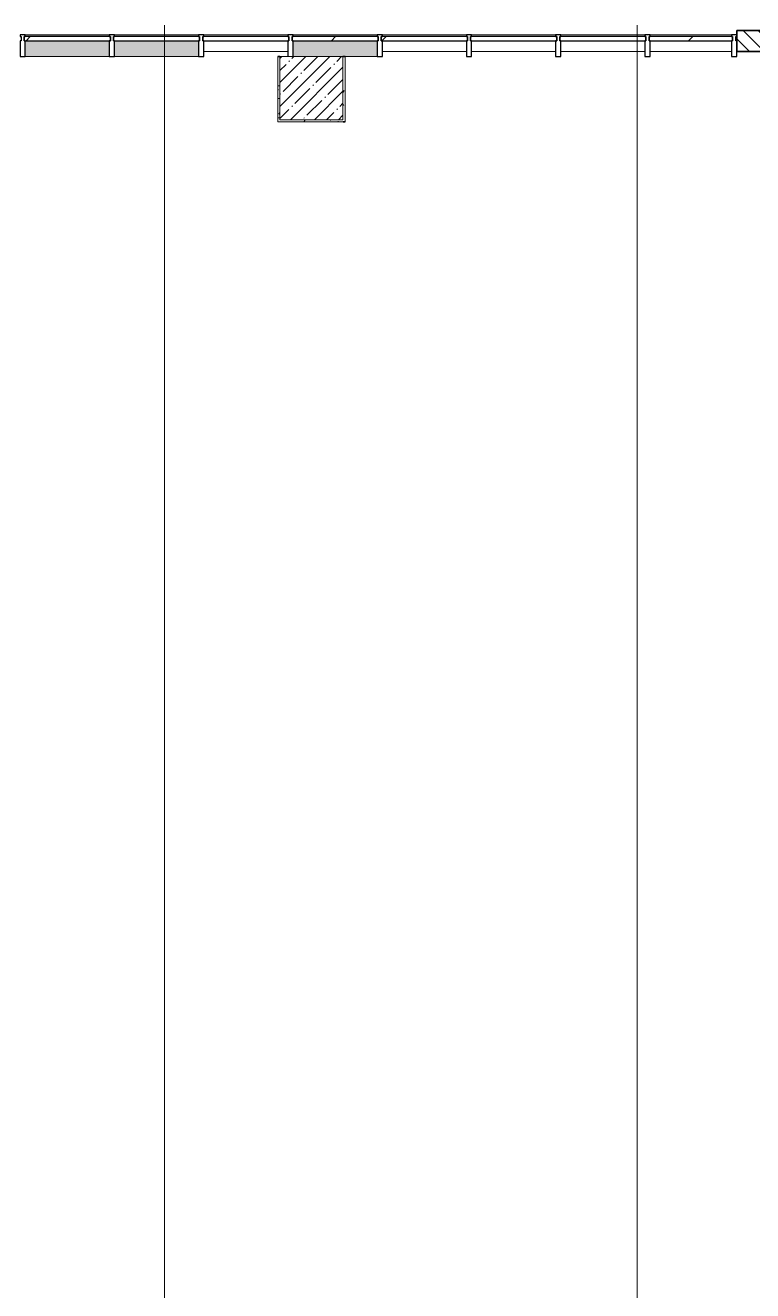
# Model space of a CAD drawing. Header units: millimetres. Extents: x 3914 to 443608, y -156176 to 78197.
# Drawn here: x 181649 to 188576, y -130620 to -118580 of the extents above; entities that cross this region are included whole.
import ezdxf

# ---------------------------------------------------------------- set-up
doc = ezdxf.new("R2010")
doc.units = ezdxf.units.MM
doc.linetypes.add('Осевая', pattern=[6350, 1270, -952.5, 3175, -952.5])
for name, color, linetype, lineweight in [('A-GLAZ-CURT', 7, 'Continuous', 9), ('A-GLAZ-CURT-1', 7, 'Continuous', 5), ('A-GLAZ-CURT-2', 7, 'Continuous', 25), ('A-GLAZ-CWMG', 7, 'Continuous', 9), ('A-GLAZ-CWMG-1', 7, 'Continuous', 25), ('A-WALL', 7, 'Continuous', 5), ('A-WALL-1', 7, 'Continuous', 35), ('I-WALL', 7, 'Continuous', 5), ('S-COLS', 7, 'Continuous', 9), ('S-COLS-1', 7, 'Continuous', 5), ('Оси', 7, 'Continuous', 9), ('Оси-2', 7, 'Осевая', 9)]:
    doc.layers.add(name, color=color, linetype=linetype, lineweight=lineweight)
doc.layers.add('A-WALL-FNSH-1', color=9, linetype='Continuous', lineweight=5, true_color=0x808080)
pattern_1 = [(0, (174964.42, -145977.62), (243.84, 60.96), [20.117, -162.763, 20.117, -162.763, -975.36]), (0, (174964.42, -145977.62), (243.84, 60.96), [-365.76, 20.117, -345.643, 20.117, -162.763, -426.72]), (0, (174964.42, -145977.62), (243.84, 60.96), [-914.4, 20.117, -101.803, 20.117, -284.683]), (120, (175055.86, -145947.14), (-174.71291, 180.69163), [20.117, -162.763, 20.117, -162.763, -975.36]), (120, (175055.86, -145947.14), (-174.71291, 180.69163), [-365.76, 20.117, -345.643, 20.117, -162.763, -426.72]), (120, (175055.86, -145947.14), (-174.71291, 180.69163), [-914.4, 20.117, -101.803, 20.117, -284.683]), (240, (175086.34, -145825.22), (-69.12709, -241.65163), [20.117, -162.763, 20.117, -162.763, -975.36]), (240, (175086.34, -145825.22), (-69.12709, -241.65163), [-365.76, 20.117, -345.643, 20.117, -162.763, -426.72]), (240, (175086.34, -145825.22), (-69.12709, -241.65163), [-914.4, 20.117, -101.803, 20.117, -284.683])]

# ---------------------------------------------------------------- blocks, each defined once
blk = doc.blocks.new('Системная панель - Стекло - 40мм-22856070-Объем проектирования 2 этажа')
at = {"layer": 'A-GLAZ-CURT-1'}
h = blk.add_hatch(dxfattribs=at)
h.set_pattern_fill('FP_59', color=256, style=0, pattern_type=2)
h.set_pattern_definition([(45, (-8985, -27090), (-565.685, 565.685), [400, -1200]), (45, (-9385, -27290), (-565.685, 565.685), [1200, -400]), (45, (-8585, -27490), (-565.685, 565.685), [400, -1200])])
h.paths.add_polyline_path([(325, -40), (410, -40), (410, 0), (-410, 0), (-410, -40), (-400, -40)])
at = {"layer": 'A-GLAZ-CURT-2'}
for p, q in [((410, 0), (-410, 0)), ((-410, 0), (-410, -40)), ((-410, -40), (410, -40)), ((410, -40), (410, 0))]:
    blk.add_line(p, q, dxfattribs=at)
blk = doc.blocks.new('Системная панель - Стекло - 40мм-V306-Объем проектирования 2 этажа')
at = {"layer": 'A-GLAZ-CURT-1'}
h = blk.add_hatch(dxfattribs=at)
h.set_pattern_fill('FP_60', color=256, style=0, pattern_type=2)
h.set_pattern_definition([(45, (-10685, -27090), (-565.685, 565.685), [400, -1200]), (45, (-11085, -27290), (-565.685, 565.685), [1200, -400]), (45, (-10285, -27490), (-565.685, 565.685), [400, -1200])])
h.paths.add_polyline_path([(410, -40), (410, 0), (-410, 0), (-410, -40), (400, -40)])
at = {"layer": 'A-GLAZ-CURT-2'}
for p, q in [((410, 0), (-410, 0)), ((-410, 0), (-410, -40)), ((-410, -40), (410, -40)), ((410, -40), (410, 0))]:
    blk.add_line(p, q, dxfattribs=at)
blk = doc.blocks.new('Системная панель - Стекло - 40мм-22856305-Объем проектирования 2 этажа')
at = {"layer": 'A-GLAZ-CURT-2'}
for p, q in [((410, 0), (-410, 0)), ((-410, 0), (-410, -40)), ((-410, -40), (410, -40)), ((410, -40), (410, 0))]:
    blk.add_line(p, q, dxfattribs=at)
blk = doc.blocks.new('Системная панель - Стекло - 40мм-V307-Объем проектирования 2 этажа')
at = {"layer": 'A-GLAZ-CURT-1'}
h = blk.add_hatch(dxfattribs=at)
h.set_pattern_fill('FP_61', color=256, style=0, pattern_type=2)
h.set_pattern_definition([(45, (-12385.26, -27090), (-565.685, 565.685), [400, -1200]), (45, (-12785.26, -27290), (-565.685, 565.685), [1200, -400]), (45, (-11985.26, -27490), (-565.685, 565.685), [400, -1200])])
h.paths.add_polyline_path([(-400, -40), (410, -40), (410, 0), (-410, 0), (-410, -40)])
at = {"layer": 'A-GLAZ-CURT-2'}
for p, q in [((410, 0), (-410, 0)), ((-410, 0), (-410, -40)), ((-410, -40), (410, -40)), ((410, -40), (410, 0))]:
    blk.add_line(p, q, dxfattribs=at)
blk = doc.blocks.new('Системная панель - Стекло - 40мм-V308-Объем проектирования 2 этажа')
at = {"layer": 'A-GLAZ-CURT-1'}
h = blk.add_hatch(dxfattribs=at)
h.set_pattern_fill('FP_62', color=256, style=0, pattern_type=2)
h.set_pattern_definition([(45, (-13222.76, -27090), (-565.685, 565.685), [400, -1200]), (45, (-13622.76, -27290), (-565.685, 565.685), [1200, -400]), (45, (-12822.76, -27490), (-565.685, 565.685), [400, -1200])])
h.paths.add_polyline_path([(-387.5, -40), (397.5, -40), (397.5, 0), (-397.5, 0), (-397.5, -40)])
at = {"layer": 'A-GLAZ-CURT-2'}
for p, q in [((397.5, 0), (-397.5, 0)), ((-397.5, 0), (-397.5, -40)), ((397.5, -40), (397.5, 0)), ((-397.5, -40), (397.5, -40))]:
    blk.add_line(p, q, dxfattribs=at)
blk = doc.blocks.new('Прямоугольный импост - Импост структурный с накладкой - 190мм-22856073-Объем проектирования 2 этажа')
at = {"layer": 'A-GLAZ-CWMG-1'}
for p, q in [((-50, 40), (-50, 190)), ((-50, 190), (0, 190)), ((0, 190), (0, 40)), ((-40, 40), (-50, 40)), ((-50, -17), (-50, 0)), ((-50, 0), (-40, 0)), ((-40, 0), (-40, 40)), ((-10, 40), (-10, 0)), ((0, 40), (-10, 40)), ((-10, 0), (0, 0)), ((0, 0), (0, -17)), ((0, -17), (-50, -17))]:
    blk.add_line(p, q, dxfattribs=at)
blk = doc.blocks.new('Прямоугольный импост - Импост структурный с накладкой - 160мм-20149070-Объем проектирования 2 этажа')
at = {"layer": 'A-GLAZ-CWMG'}
for p, q in [((8385, 27307), (9185, 27307)), ((8385, 27150), (9185, 27150))]:
    blk.add_line(p, q, dxfattribs=at)
blk = doc.blocks.new('Прямоугольный импост - Импост структурный с накладкой - 160мм-22794460-Объем проектирования 2 этажа')
at = {"layer": 'A-GLAZ-CWMG'}
for p, q in [((10935, 27307), (11285, 27307)), ((10935, 27150), (11285, 27150))]:
    blk.add_line(p, q, dxfattribs=at)
blk = doc.blocks.new('Прямоугольный импост - Импост структурный с накладкой - 160мм-22794342-Объем проектирования 2 этажа')
at = {"layer": 'A-GLAZ-CWMG'}
for p, q in [((11285, 27307), (11735, 27307)), ((11285, 27150), (11735, 27150))]:
    blk.add_line(p, q, dxfattribs=at)
blk = doc.blocks.new('Прямоугольный импост - Импост структурный с накладкой - 160мм-22794259-Объем проектирования 2 этажа')
at = {"layer": 'A-GLAZ-CWMG'}
for p, q in [((4160, 27307), (4935, 27307)), ((4160, 27150), (4935, 27150))]:
    blk.add_line(p, q, dxfattribs=at)
blk = doc.blocks.new('Прямоугольный импост - Импост структурный с накладкой - 190мм-22856065-Объем проектирования 2 этажа')
at = {"layer": 'A-GLAZ-CWMG-1'}
for p, q in [((-25, 40), (-25, 190)), ((-25, 190), (25, 190)), ((25, 190), (25, 40)), ((-15, 40), (-25, 40)), ((-25, -17), (-25, 0)), ((-25, 0), (-15, 0)), ((-15, 0), (-15, 40)), ((15, 40), (15, 0)), ((25, 40), (15, 40)), ((15, 0), (25, 0)), ((25, 0), (25, -17)), ((25, -17), (-25, -17))]:
    blk.add_line(p, q, dxfattribs=at)
blk = doc.blocks.new('Системная панель - Стекло - 40мм-V338-Объем проектирования 2 этажа')
at = {"layer": 'A-GLAZ-CURT-1'}
h = blk.add_hatch(dxfattribs=at)
h.set_pattern_fill('FP_84', color=256, style=0, pattern_type=2)
h.set_pattern_definition([(45, (-9835, -27090), (-565.685, 565.685), [400, -1200]), (45, (-10235, -27290), (-565.685, 565.685), [1200, -400]), (45, (-9435, -27490), (-565.685, 565.685), [400, -1200])])
h.paths.add_polyline_path([(-410, -40), (410, -40), (410, 0), (-410, 0), (-410, -31)])
at = {"layer": 'A-GLAZ-CURT-2'}
for p, q in [((410, 0), (-410, 0)), ((-410, 0), (-410, -40)), ((-410, -40), (410, -40)), ((410, -40), (410, 0))]:
    blk.add_line(p, q, dxfattribs=at)
blk = doc.blocks.new('Прямоугольный импост - Импост структурный с накладкой - 190мм-23186024-Объем проектирования 2 этажа')
at = {"layer": 'A-GLAZ-CWMG'}
for points in [[(10035, 27290), (10035, 27307), (9235, 27307), (9235, 27290)], [(9730, 27100), (10035, 27100), (10035, 27250), (9235, 27250), (9235, 27100), (9710, 27100)]]:
    blk.add_hatch(color=256, dxfattribs=at).paths.add_polyline_path(points)
for p, q in [((9235, 27307), (10035, 27307)), ((9730, 27100), (10035, 27100))]:
    blk.add_line(p, q, dxfattribs=at)
blk = doc.blocks.new('Прямоугольный импост - Импост структурный с накладкой - 190мм-V339-Объем проектирования 2 этажа')
at = {"layer": 'A-GLAZ-CWMG-1'}
for p, q in [((-25, 40), (-25, 190)), ((25, 190), (25, 40)), ((-15, 40), (-25, 40)), ((-25, -17), (-25, 0)), ((-25, 0), (-15, 0)), ((-15, 0), (-15, 40)), ((15, 40), (15, 0)), ((25, 40), (15, 40)), ((15, 0), (25, 0)), ((25, 0), (25, -17)), ((25, -17), (-25, -17))]:
    blk.add_line(p, q, dxfattribs=at)
blk = doc.blocks.new('Системная панель - Стекло - 40мм-V340-Объем проектирования 2 этажа')
at = {"layer": 'A-GLAZ-CURT-2'}
for p, q in [((410, 0), (-410, 0)), ((-410, 0), (-410, -40)), ((-410, -40), (410, -40)), ((410, -40), (410, 0))]:
    blk.add_line(p, q, dxfattribs=at)
blk = doc.blocks.new('Прямоугольный импост - Импост структурный с накладкой - 190мм-V341-Объем проектирования 2 этажа')
at = {"layer": 'A-GLAZ-CWMG'}
for points in [[(8335, 27290), (8335, 27307), (7535, 27307), (7535, 27290), (8062, 27290)], [(8062, 27100), (8335, 27100), (8335, 27250), (7535, 27250), (7535, 27100)]]:
    blk.add_hatch(color=256, dxfattribs=at).paths.add_polyline_path(points)
for p, q in [((7535, 27307), (8335, 27307)), ((7535, 27100), (8335, 27100))]:
    blk.add_line(p, q, dxfattribs=at)
blk = doc.blocks.new('Системная панель - Стекло - 40мм-V374-Объем проектирования 2 этажа')
at = {"layer": 'A-GLAZ-CURT-1'}
h = blk.add_hatch(dxfattribs=at)
h.set_pattern_fill('FP_126', color=256, style=0, pattern_type=2)
h.set_pattern_definition([(45, (-7285, -27090), (-565.685, 565.685), [400, -1200]), (45, (-7685, -27290), (-565.685, 565.685), [1200, -400]), (45, (-6885, -27490), (-565.685, 565.685), [400, -1200])])
h.paths.add_polyline_path([(410, -40), (410, 0), (-410, 0), (-410, -40), (400, -40)])
at = {"layer": 'A-GLAZ-CURT-2'}
for p, q in [((410, 0), (-410, 0)), ((-410, 0), (-410, -40)), ((-410, -40), (410, -40)), ((410, -40), (410, 0))]:
    blk.add_line(p, q, dxfattribs=at)
blk = doc.blocks.new('BSC_Колонна _Прямоугольная - 600х600-V402-Объем проектирования 2 этажа')
at = {"layer": 'S-COLS-1'}
h = blk.add_hatch(dxfattribs=at)
h.set_pattern_fill('FP_151', color=256, style=0, pattern_type=2)
h.set_pattern_definition([(45, (-9410, -26800), (-114.04925, 114.04925), []), (45, (-9295.95, -26800), (-114.04925, 114.04925), [201.613, -40.323, 6.706, -33.617])])
h.paths.add_polyline_path([(300, -300), (300, 300), (-300, 300), (-300, -300)])
for p, q in [((300, 300), (-300, 300)), ((-300, 300), (-300, -300)), ((300, -300), (300, 300)), ((-300, -300), (300, -300))]:
    blk.add_line(p, q, dxfattribs=at)

msp = doc.modelspace()

# ---------------------------------------------------------------- hatches: boundary and pattern name
at = {"layer": 'A-WALL'}
h = msp.add_hatch(dxfattribs=at)
h.set_pattern_fill('FP_2', color=256, style=0, pattern_type=2)
h.set_pattern_definition([(135, (174964.42, -145977.62), (-70.71068, -70.71068), [])])
h.paths.add_polyline_path([(188653.4, -118827.6), (188653.4, -118647.6), (188672.3, -118647.6), (188674.4, -118627.6), (188424.7, -118627.6), (188424.7, -118827.6)])
h.paths.add_polyline_path([(179074.4, -118827.6), (179074.4, -118627.6), (179024.4, -118627.6), (179025.5, -118827.6)])
at = {"layer": 'I-WALL'}
h = msp.add_hatch(dxfattribs=at)
h.set_pattern_fill('FP_191', color=256, style=0, pattern_type=2)
h.set_pattern_definition(pattern_1)
h.paths.add_polyline_path([(184074.4, -119497.6), (184074.4, -118877.6), (184054.4, -118877.6), (184054.4, -119497.6)])
h = msp.add_hatch(dxfattribs=at)
h.set_pattern_fill('FP_191', color=256, style=0, pattern_type=2)
h.set_pattern_definition(pattern_1)
h.paths.add_polyline_path([(184694.4, -119477.6), (184694.4, -118877.6), (184674.4, -118877.6), (184674.4, -119477.6)])
h = msp.add_hatch(dxfattribs=at)
h.set_pattern_fill('FP_191', color=256, style=0, pattern_type=2)
h.set_pattern_definition(pattern_1)
h.paths.add_polyline_path([(184074.4, -119497.6), (184694.4, -119497.6), (184694.4, -119477.6), (184074.4, -119477.6)])

# ---------------------------------------------------------------- linework, layer by layer
at = {"layer": 'A-WALL-1'}
for p, q in [((188674.4, -118627.6), (188424.7, -118627.6)), ((188424.7, -118627.6), (188424.7, -118827.6)), ((188424.7, -118827.6), (188674.4, -118827.6)), ((184074.4, -118877.6), (184054.4, -118877.6)), ((184694.4, -118877.6), (184674.4, -118877.6)), ((184694.4, -118878.1), (184694.4, -118877.6)), ((184674.9, -119497.6), (184694.4, -119497.6))]:
    msp.add_line(p, q, dxfattribs=at)
at = {"layer": 'A-WALL-FNSH-1'}
for p, q in [((184053.4, -118877.6), (184053.4, -119498.6)), ((184054.4, -118877.6), (184053.4, -118877.6)), ((184054.4, -119498.6), (184054.4, -118877.6)), ((184694.4, -118878.1), (184694.4, -119499.1)), ((184695.4, -118878.1), (184694.4, -118878.1)), ((184695.4, -119499.1), (184695.4, -118878.1)), ((184053.4, -119498.6), (184674.9, -119498.6)), ((184674.9, -119497.6), (184054.4, -119497.6)), ((184674.9, -119498.6), (184674.9, -119497.6)), ((184694.4, -119499.1), (184695.4, -119499.1))]:
    msp.add_line(p, q, dxfattribs=at)
at = {"layer": 'Оси'}
for points in [[(182974.4, -147883.9), (182974.4, -142883.9), (182974.4, -123579.5), (182974.4, -118579.5)], [(187474.4, -147883.9), (187474.4, -142883.9), (187474.4, -123579.5), (187474.4, -118579.5)]]:
    msp.add_lwpolyline(points, dxfattribs=at)
at = {"layer": 'Оси-2'}
for p, q in [((182974.4, -142882.9), (182974.4, -123578.6)), ((187474.4, -142882.9), (187474.4, -123578.6))]:
    msp.add_line(p, q, dxfattribs=at)

# ---------------------------------------------------------------- block references
at = {"layer": 'A-GLAZ-CURT'}
for name, p in [('Системная панель - Стекло - 40мм-V374-Объем проектирования 2 этажа', (182049.4, -118687.6)), ('Системная панель - Стекло - 40мм-V340-Объем проектирования 2 этажа', (182899.4, -118687.6)), ('Системная панель - Стекло - 40мм-22856070-Объем проектирования 2 этажа', (183749.4, -118687.6)), ('Системная панель - Стекло - 40мм-V338-Объем проектирования 2 этажа', (184599.4, -118687.6)), ('Системная панель - Стекло - 40мм-V306-Объем проектирования 2 этажа', (185449.4, -118687.6)), ('Системная панель - Стекло - 40мм-22856305-Объем проектирования 2 этажа', (186299.5, -118687.6)), ('Системная панель - Стекло - 40мм-V307-Объем проектирования 2 этажа', (187149.7, -118687.6)), ('Системная панель - Стекло - 40мм-V308-Объем проектирования 2 этажа', (187987.2, -118687.6))]:
    msp.add_blockref(name, p, dxfattribs=at)
at = {"layer": 'A-GLAZ-CWMG', "extrusion": (0, 0, -1), "rotation": 180}
for name, p in [('Прямоугольный импост - Импост структурный с накладкой - 190мм-22856065-Объем проектирования 2 этажа', (-181624.4, -118687.6)), ('Прямоугольный импост - Импост структурный с накладкой - 190мм-22856065-Объем проектирования 2 этажа', (-182474.4, -118687.6)), ('Прямоугольный импост - Импост структурный с накладкой - 190мм-22856065-Объем проектирования 2 этажа', (-183324.4, -118687.6)), ('Прямоугольный импост - Импост структурный с накладкой - 190мм-V339-Объем проектирования 2 этажа', (-184174.4, -118687.6)), ('Прямоугольный импост - Импост структурный с накладкой - 190мм-22856065-Объем проектирования 2 этажа', (-185024.4, -118687.6)), ('Прямоугольный импост - Импост структурный с накладкой - 190мм-22856065-Объем проектирования 2 этажа', (-185874.4, -118687.6)), ('Прямоугольный импост - Импост структурный с накладкой - 190мм-22856065-Объем проектирования 2 этажа', (-186724.7, -118687.6)), ('Прямоугольный импост - Импост структурный с накладкой - 190мм-22856065-Объем проектирования 2 этажа', (-187574.7, -118687.6)), ('Прямоугольный импост - Импост структурный с накладкой - 190мм-22856073-Объем проектирования 2 этажа', (-188424.7, -118687.6))]:
    msp.add_blockref(name, p, dxfattribs=at)
at = {"layer": 'A-GLAZ-CWMG'}
for name, p in [('Прямоугольный импост - Импост структурный с накладкой - 190мм-V341-Объем проектирования 2 этажа', (174114.4, -145977.6)), ('Прямоугольный импост - Импост структурный с накладкой - 190мм-V341-Объем проектирования 2 этажа', (174964.4, -145977.6)), ('Прямоугольный импост - Импост структурный с накладкой - 160мм-20149070-Объем проектирования 2 этажа', (174964.4, -145977.6)), ('Прямоугольный импост - Импост структурный с накладкой - 190мм-23186024-Объем проектирования 2 этажа', (174964.4, -145977.6)), ('Прямоугольный импост - Импост структурный с накладкой - 160мм-20149070-Объем проектирования 2 этажа', (176664.4, -145977.6)), ('Прямоугольный импост - Импост структурный с накладкой - 160мм-22794460-Объем проектирования 2 этажа', (174964.4, -145977.6)), ('Прямоугольный импост - Импост структурный с накладкой - 160мм-22794342-Объем проектирования 2 этажа', (174964.4, -145977.6)), ('Прямоугольный импост - Импост структурный с накладкой - 160мм-20149070-Объем проектирования 2 этажа', (178364.7, -145977.6)), ('Прямоугольный импост - Импост структурный с накладкой - 160мм-22794259-Объем проектирования 2 этажа', (183439.7, -145977.6))]:
    msp.add_blockref(name, p, dxfattribs=at)
at = {"layer": 'S-COLS'}
msp.add_blockref('BSC_Колонна _Прямоугольная - 600х600-V402-Объем проектирования 2 этажа', (184374.4, -119177.6), dxfattribs=at)

doc.saveas('drawing.dxf')
